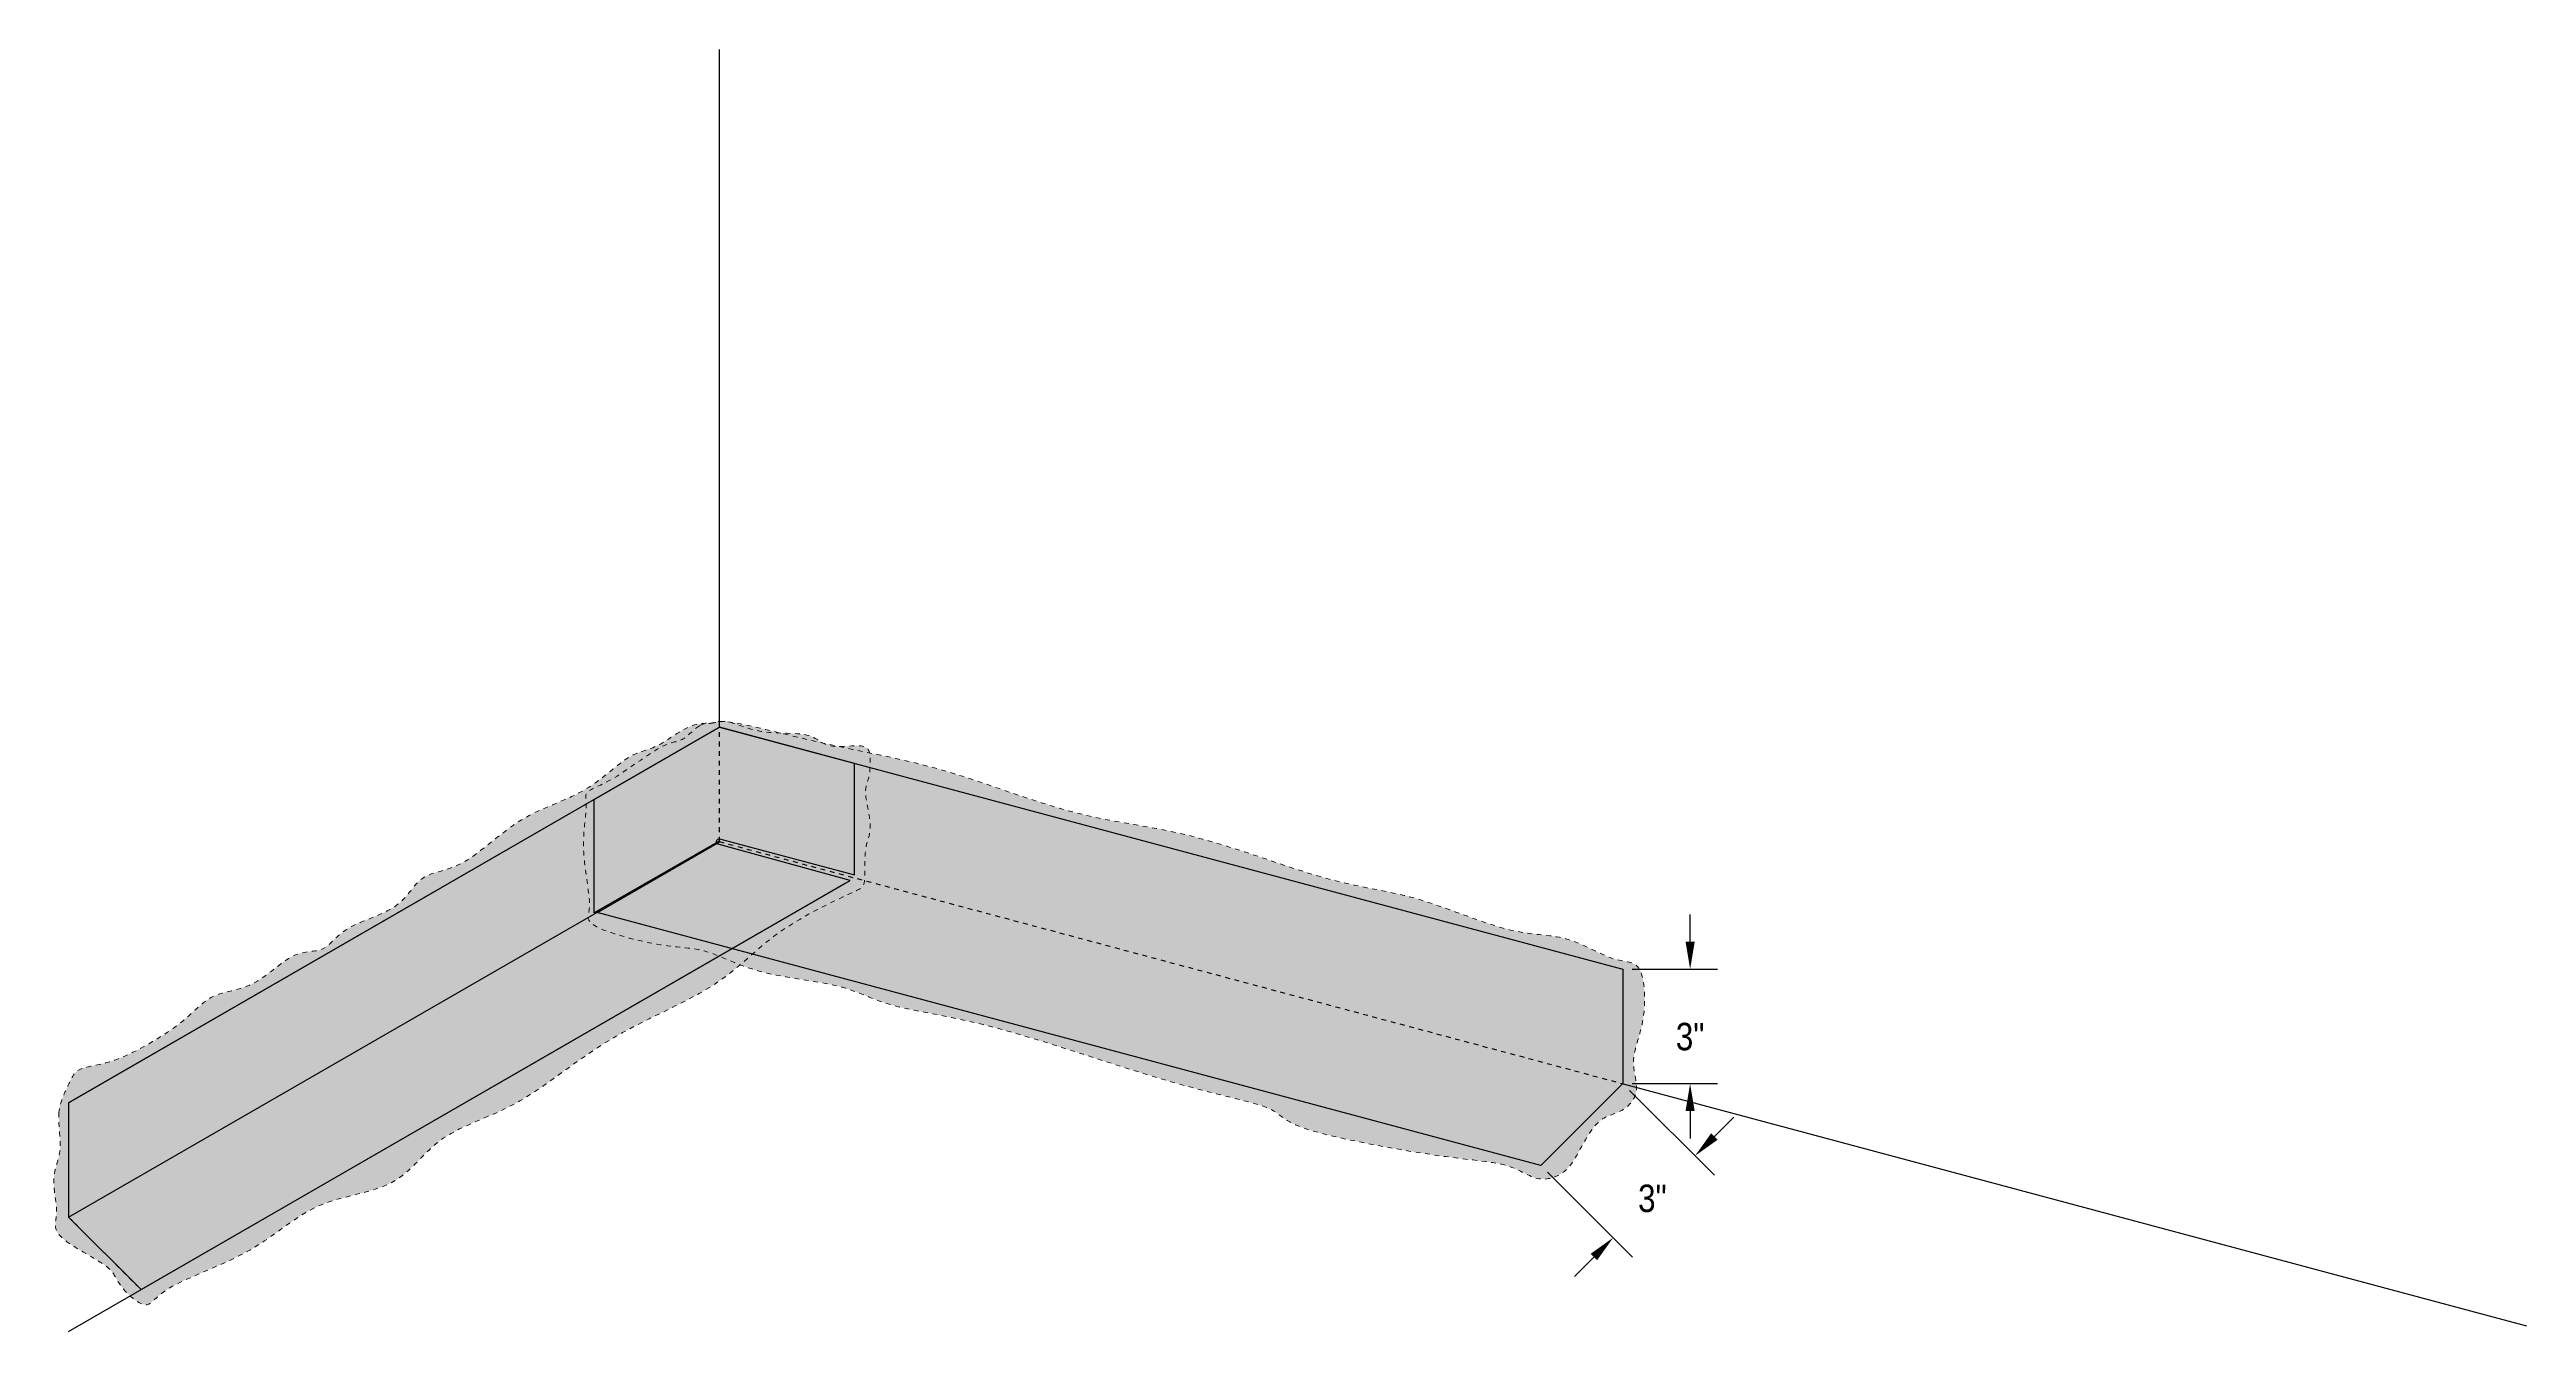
# Model space of a CAD drawing. Header units: inches. Extents: x -328 to 241, y -68 to 146.
# Drawn here: x -309.8 to -244.8, y 55.2 to 88.8 of the extents above; entities that cross this region are included whole.
import ezdxf

# ---------------------------------------------------------------- set-up
doc = ezdxf.new("R2010")
doc.units = ezdxf.units.IN
doc.header["$MEASUREMENT"] = 0
doc.linetypes.add('Dash', pattern=[0.25, 0.125, -0.125])
doc.layers.add('Hatch', color=2, linetype='Continuous')
doc.layers.add('Others', color=190, linetype='Continuous', lineweight=0)
doc.layers.add('RAM POLY FELT 3.5 FILTER FABRIC.', color=4, linetype='Dash', lineweight=0)
doc.layers.add('RamProof SYSTEM LIQUID', color=140, linetype='Continuous', lineweight=0, true_color=0x00bfff)
doc.styles.get("Standard").update_dxf_attribs({"font": 'ARIALN.TTF'})
doc.dimstyles.get("Standard").update_dxf_attribs({"dimtxt": 0.18, "dimasz": 0.18, "dimexe": 0.18, "dimexo": 0.0625, "dimgap": 0.09, "dimtad": 0, "dimtih": 1, "dimtoh": 1, "dimdec": 4, "dimzin": 0, "dimdsep": 46, "dimtxsty": 'Standard', "dimcen": 0.09, "dimadec": 0, "dimazin": 0, "dimtfac": 1, "dimtdec": 4, "dimtofl": 0, "dimtmove": 0, "dimatfit": 3, "dimfxl": 1, "dimtolj": 1, "dimtzin": 0, "dimarcsym": 0})

# ---------------------------------------------------------------- blocks, each defined once
blk = doc.blocks.new('*D22')
at = {"layer": 'Defpoints', "color": 0, "transparency": 16777216}
for p in [(-268.511, 61.677), (-270.659, 59.529), (-268.761, 57.631)]:
    blk.add_point(p, dxfattribs=at)
at = {"layer": 'Others', "color": 0, "lineweight": -2, "transparency": 16777216}
for p, q in [((-268.334, 61.5), (-266.104, 59.27)), ((-266.104, 60.288), (-265.595, 60.797)), ((-270.482, 59.353), (-268.252, 57.122)), ((-269.27, 57.122), (-269.779, 56.613))]:
    blk.add_line(p, q, dxfattribs=at)
at = {"layer": 'Others', "color": 0, "transparency": 16777216}
for points in [[(-266.189, 60.373), (-266.019, 60.203), (-266.613, 59.779)], [(-269.355, 57.207), (-269.185, 57.038), (-268.761, 57.631)]]:
    blk.add_solid(points, dxfattribs=at)
at = {"layer": 'Others', "color": 0, "transparency": 16777216, "insert": (-267.732, 58.66), "char_height": 0.72, "attachment_point": 5}
blk.add_mtext('\\A1;3"', dxfattribs=at)
blk = doc.blocks.new('*D23')
at = {"layer": 'Defpoints', "color": 0, "transparency": 16777216}
for p in [(-268.511, 64.683), (-268.511, 61.677), (-266.741, 61.677)]:
    blk.add_point(p, dxfattribs=at)
at = {"layer": 'Others', "color": 0, "lineweight": -2, "transparency": 16777216}
for p, q in [((-266.741, 65.403), (-266.741, 66.123)), ((-268.261, 64.683), (-266.021, 64.683)), ((-268.261, 61.677), (-266.021, 61.677)), ((-266.741, 60.957), (-266.741, 60.237))]:
    blk.add_line(p, q, dxfattribs=at)
at = {"layer": 'Others', "color": 0, "transparency": 16777216}
for points in [[(-266.861, 65.403), (-266.621, 65.403), (-266.741, 64.683)], [(-266.861, 60.957), (-266.621, 60.957), (-266.741, 61.677)]]:
    blk.add_solid(points, dxfattribs=at)
at = {"layer": 'Others', "color": 0, "transparency": 16777216, "insert": (-266.741, 62.908), "char_height": 0.72, "attachment_point": 5}
blk.add_mtext('\\A1;3"', dxfattribs=at)

msp = doc.modelspace()

# ---------------------------------------------------------------- hatches: boundary and pattern name
at = {"layer": 'Hatch'}
h = msp.add_hatch(color=256, dxfattribs=at)
h.dxf.hatch_style = 1
edge = h.paths.add_edge_path()
edge.add_line((-309.31923, 61.17399), (-309.31923, 58.16795))
edge.add_line((-309.31923, 58.16795), (-307.41731, 56.26603))
edge.add_line((-307.41731, 56.26603), (-288.79796, 67.01591))
edge.add_line((-288.79796, 67.01591), (-292.29593, 67.97494))
edge.add_arc((-292.22232, 68.02077), 0.08671, 93.0968598, 211.9084204, ccw=False)
edge.add_line((-292.22701, 68.10735), (-288.68347, 67.15786))
edge.add_line((-288.68347, 67.15786), (-288.68347, 70.08806))
edge.add_line((-288.68347, 70.08806), (-292.23251, 71.03902))
edge.add_line((-292.23251, 71.03902), (-309.31923, 61.17399))
h = msp.add_hatch(color=256, dxfattribs=at)
h.dxf.hatch_style = 1
edge = h.paths.add_edge_path()
edge.add_line((-295.51916, 66.16502), (-295.51916, 69.14147))
edge.add_line((-295.51916, 69.14147), (-292.23251, 71.03902))
edge.add_line((-292.23251, 71.03902), (-268.51119, 64.68291))
edge.add_line((-268.51119, 64.68291), (-268.51119, 61.67687))
edge.add_line((-268.51119, 61.67687), (-270.65867, 59.52939))
edge.add_line((-270.65867, 59.52939), (-295.43952, 66.1694))
edge.add_line((-295.43952, 66.1694), (-292.22949, 68.02673))
edge.add_arc((-292.2409, 68.02986), 0.01184, 344.6527823, 452.8862433)
edge.add_line((-292.2415, 68.04169), (-295.51916, 66.16502))
at = {"layer": 'RamProof SYSTEM LIQUID'}
h = msp.add_hatch(color=256, dxfattribs=at)
h.dxf.hatch_style = 1
edge = h.paths.add_edge_path()
edge.add_spline(control_points=[(-309.57346, 60.91665), (-309.54849, 61.21117), (-309.30243, 61.63736), (-309.14733, 62.14194), (-308.18042, 62.14194), (-306.23969, 63.26243), (-305.60883, 64.10644), (-304.50437, 64.10644), (-303.35492, 65.25589), (-302.59968, 65.05353), (-302.15886, 65.81705), (-300.5137, 66.25787), (-300.13895, 67.24889), (-298.99538, 67.24889), (-297.46525, 68.77902), (-295.73747, 69.24198), (-294.56806, 70.41139), (-293.94176, 70.41139), (-292.97053, 71.19086), (-292.36085, 71.10713), (-292.07682, 71.27111), (-291.14182, 70.82285), (-289.75118, 70.93749), (-289.45231, 70.41983), (-288.27418, 70.65909), (-288.27418, 70.17893), (-288.27418, 69.71009), (-288.45624, 69.39475), (-288.26714, 68.689), (-288.26714, 68.18635), (-288.41014, 67.93867), (-288.41014, 67.23785), (-288.41014, 66.80694), (-288.75268, 66.71516), (-290.98854, 65.58598), (-292.1554, 64.18339), (-295.2583, 62.93769), (-297.47232, 60.99784), (-299.707, 60.39905), (-300.59882, 58.85438), (-302.8862, 58.68209), (-304.34567, 57.22262), (-307.0077, 56.31608), (-307.1907, 55.63312), (-308.01622, 56.34896), (-308.13419, 56.7892), (-308.73778, 57.13768), (-309.82136, 57.76329), (-309.54585, 58.24049), (-309.81445, 59.24292), (-309.45227, 59.87024), (-309.59844, 60.62213), (-309.57346, 60.91665)], knot_values=[0, 0, 0, 0, 1, 2, 3, 4, 5, 6, 7, 8, 9, 10, 11, 12, 13, 14, 15, 16, 17, 18, 19, 20, 21, 22, 23, 24, 25, 26, 27, 28, 29, 30, 31, 32, 33, 34, 35, 36, 37, 38, 39, 40, 41, 42, 43, 44, 45, 46, 47, 48, 49, 50, 50, 50, 50], degree=3, periodic=0)
h = msp.add_hatch(color=256, dxfattribs=at)
h.dxf.hatch_style = 1
edge = h.paths.add_edge_path()
edge.add_spline(control_points=[(-292.75572, 71.07598), (-292.62373, 71.15648), (-292.43611, 71.08407), (-292.23251, 71.31147), (-289.27675, 70.51948), (-286.38605, 70.0371), (-282.75723, 68.59017), (-279.93683, 68.3735), (-276.02433, 66.85361), (-274.10209, 66.72139), (-271.34511, 65.52263), (-270.00082, 65.64369), (-268.67949, 64.78935), (-267.95119, 64.9845), (-267.88077, 63.26345), (-268.36902, 62.2955), (-268.00068, 61.43057), (-268.5606, 60.87065), (-269.20461, 60.81703), (-269.789, 59.59728), (-270.1377, 59.24857), (-270.78062, 59.0763), (-271.47691, 59.62132), (-273.01648, 59.68142), (-277.53805, 60.51584), (-277.39194, 61.06112), (-280.09234, 61.54207), (-285.26213, 63.35949), (-287.89801, 63.65996), (-288.87396, 64.31105), (-291.29007, 64.51554), (-292.61271, 65.27917), (-293.6057, 65.22211), (-295.62809, 65.76401), (-295.71685, 66.09526), (-295.57471, 66.34145), (-295.888, 67.90454), (-295.66394, 69.06662), (-295.83384, 69.36089), (-295.12382, 69.55114), (-293.61349, 70.70429), (-293.22809, 70.60103), (-292.88772, 70.99547), (-292.75572, 71.07598)], knot_values=[0, 0, 0, 0, 1, 2, 3, 4, 5, 6, 7, 8, 9, 10, 11, 12, 13, 14, 15, 16, 17, 18, 19, 20, 21, 22, 23, 24, 25, 26, 27, 28, 29, 30, 31, 32, 33, 34, 35, 36, 37, 38, 39, 40, 41, 41, 41, 41], degree=3, periodic=1)

# ---------------------------------------------------------------- linework, layer by layer
for points in [[(-292.23251, 71.03902), (-292.23251, 88.8352)], [(-288.68347, 67.31932), (-288.68347, 70.08806)], [(-309.31923, 61.17399), (-295.45372, 69.17925)], [(-309.31923, 55.16795), (-288.91402, 66.94891)], [(-309.31923, 58.16795), (-295.45372, 66.17321)], [(-268.50108, 61.67339), (-244.77977, 55.31729)]]:
    msp.add_lwpolyline(points)
for points in [[(-309.31923, 61.17399), (-309.31923, 58.16795), (-307.41731, 56.26603), (-288.79796, 67.01591), (-292.29593, 67.97494, -0.57045679), (-292.22701, 68.10735), (-288.68347, 67.15786), (-288.68347, 70.08806), (-292.23251, 71.03902)], [(-295.51916, 66.16502), (-295.51916, 69.14147), (-292.23251, 71.03902), (-268.51119, 64.68291), (-268.51119, 61.67687), (-270.65867, 59.52939), (-295.43952, 66.1694), (-292.22949, 68.02673, 0.51080924), (-292.2415, 68.04169)]]:
    msp.add_lwpolyline(points, format="xyb", close=True)
at = {"linetype": 'Dash'}
for points in [[(-292.23251, 68.03298), (-292.23251, 71.03902)], [(-295.45372, 66.17321), (-292.23251, 68.03298)], [(-292.23251, 68.03298), (-268.51119, 61.67687)]]:
    msp.add_lwpolyline(points, dxfattribs=at)
at = {"layer": 'Others'}
for points in [[(-292.23251, 71.03902), (-295.51916, 69.14147)], [(-292.23251, 71.03902), (-268.51119, 64.68291)], [(-295.51916, 69.14147), (-295.51916, 66.16502)], [(-295.45372, 66.17321), (-270.65867, 59.52939)], [(-268.51119, 64.68291), (-268.51119, 61.67687), (-270.65867, 59.52939)]]:
    msp.add_lwpolyline(points, dxfattribs=at)
msp.add_lwpolyline([(-295.51916, 66.16502), (-292.24262, 68.03645, -0.57425178), (-292.23455, 68.0318, 1.72278021)], format="xyb", dxfattribs=at)
at = {"layer": 'RAM POLY FELT 3.5 FILTER FABRIC.'}
msp.add_lwpolyline([(-309.31923, 61.17399), (-309.31923, 58.16795), (-307.41731, 56.26603)], dxfattribs=at)
for points in [[(-309.57346, 60.91665), (-309.54849, 61.21117), (-309.30243, 61.63736), (-309.14733, 62.14194), (-308.18042, 62.14194), (-306.23969, 63.26243), (-305.60883, 64.10644), (-304.50437, 64.10644), (-303.35492, 65.25589), (-302.59968, 65.05353), (-302.15886, 65.81705), (-300.5137, 66.25787), (-300.13895, 67.24889), (-298.99538, 67.24889), (-297.46525, 68.77902), (-295.73747, 69.24198), (-294.56806, 70.41139), (-293.94176, 70.41139), (-292.97053, 71.19086), (-292.36085, 71.10713), (-292.07682, 71.27111), (-291.14182, 70.82285), (-289.75118, 70.93749), (-289.45231, 70.41983), (-288.27418, 70.65909), (-288.27418, 70.17893), (-288.27418, 69.71009), (-288.45624, 69.39475), (-288.26714, 68.689), (-288.26714, 68.18635), (-288.41014, 67.93867), (-288.41014, 67.23785), (-288.41014, 66.80694), (-288.75268, 66.71516), (-290.98854, 65.58598), (-292.1554, 64.18339), (-295.2583, 62.93769), (-297.47232, 60.99784), (-299.707, 60.39905), (-300.59882, 58.85438), (-302.8862, 58.68209), (-304.34567, 57.22262), (-307.0077, 56.31608), (-307.1907, 55.63312), (-308.01622, 56.34896), (-308.13419, 56.7892), (-308.73778, 57.13768), (-309.82136, 57.76329), (-309.54585, 58.24049), (-309.81445, 59.24292), (-309.45227, 59.87024), (-309.59844, 60.62213), (-309.57346, 60.91665)], [(-292.75572, 71.07598), (-292.62373, 71.15648), (-292.43611, 71.08407), (-292.23251, 71.31147), (-289.27675, 70.51948), (-286.38605, 70.0371), (-282.75723, 68.59017), (-279.93683, 68.3735), (-276.02433, 66.85361), (-274.10209, 66.72139), (-271.34511, 65.52263), (-270.00082, 65.64369), (-268.67949, 64.78935), (-267.95119, 64.9845), (-267.88077, 63.26345), (-268.36902, 62.2955), (-268.00068, 61.43057), (-268.5606, 60.87065), (-269.20461, 60.81703), (-269.789, 59.59728), (-270.1377, 59.24857), (-270.78062, 59.0763), (-271.47691, 59.62132), (-273.01648, 59.68142), (-277.53805, 60.51584), (-277.39194, 61.06112), (-280.09234, 61.54207), (-285.26213, 63.35949), (-287.89801, 63.65996), (-288.87396, 64.31105), (-291.29007, 64.51554), (-292.61271, 65.27917), (-293.6057, 65.22211), (-295.62809, 65.76401), (-295.71685, 66.09526), (-295.57471, 66.34145), (-295.888, 67.90454), (-295.66394, 69.06662), (-295.83384, 69.36089), (-295.12382, 69.55114), (-293.61349, 70.70429), (-293.22809, 70.60103), (-292.88772, 70.99547), (-292.75572, 71.07598)]]:
    msp.add_open_spline(points, degree=3, dxfattribs=at)
at = {"layer": 'RamProof SYSTEM LIQUID'}
msp.add_lwpolyline([(-295.51916, 69.14147), (-292.23251, 71.03902), (-268.51119, 64.68291), (-268.51119, 61.67687), (-270.65867, 59.52939), (-295.43952, 66.1694), (-295.51916, 66.16502)], close=True, dxfattribs=at)

# ---------------------------------------------------------------- dimensions: what is measured, and where the dimension line sits
at = {"layer": 'Others'}
for base, p1, p2, angle, picture, middle, dimtype in [((-266.7412, 61.67687), (-268.51119, 64.68291), (-268.51119, 61.67687), 90, '*D23', (-266.7412, 62.90763), 160), ((-268.76077, 57.63149), (-268.51119, 61.67687), (-270.65867, 59.52939), 225, '*D22', (-267.73238, 58.65987), 161)]:
    dim = msp.add_linear_dim(base=base, p1=p1, p2=p2, angle=angle, text='3"', dimstyle='Standard', override={"dimscale": 0}, dxfattribs=at)
    dim.commit()
    dim.dimension.update_dxf_attribs({"geometry": picture, "text_midpoint": middle, "dimtype": dimtype})

doc.saveas('drawing.dxf')
